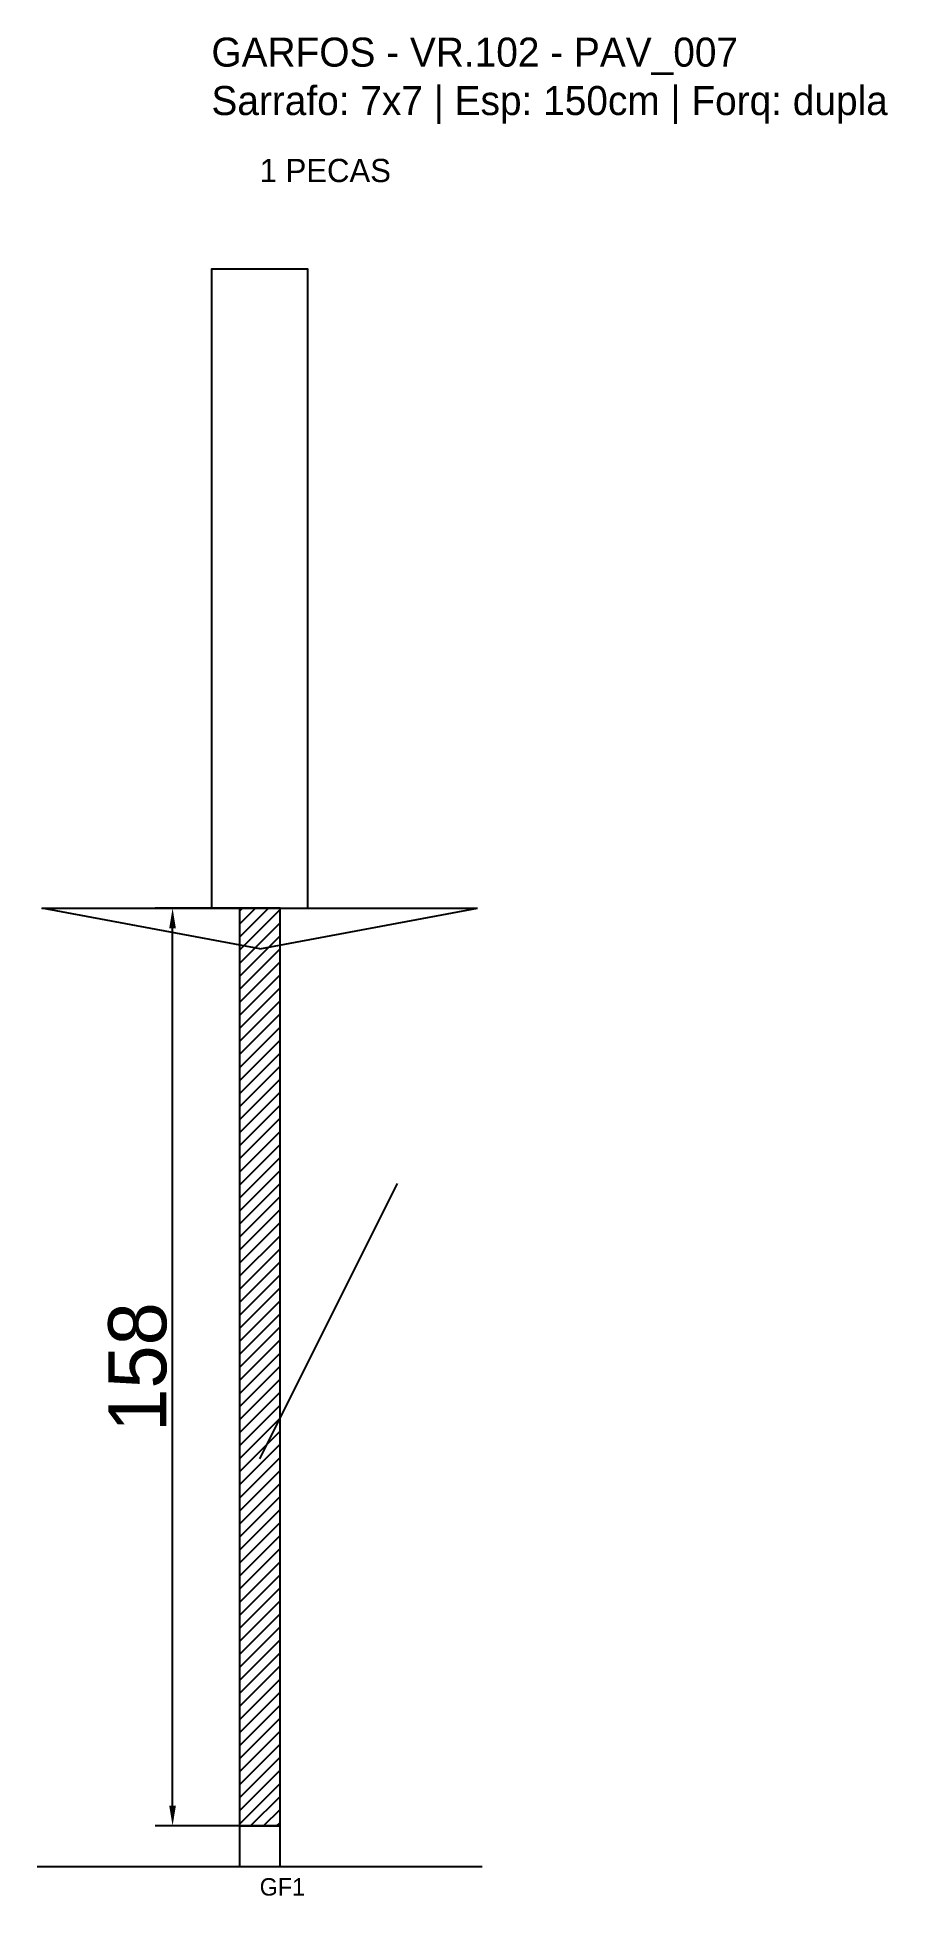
# Model space of a CAD drawing. Header units: metres. Extents: x -30 to 116, y -12 to 308.
import ezdxf

# ---------------------------------------------------------------- set-up
doc = ezdxf.new("R2010")
doc.units = ezdxf.units.M
for name, color, linetype in [('BARRA_ANCORAGEM', 1, 'Continuous'), ('COTA', 241, 'Continuous'), ('GARFOS OK', 3, 'Continuous'), ('NOME DA VIGA', 6, 'Continuous'), ('SARR_7x7', 40, 'Continuous'), ('VIGAS', 3, 'Continuous')]:
    doc.layers.add(name, color=color, linetype=linetype)
doc.dimstyles.new('EZ DXF', dxfattribs={"dimtxt": 10, "dimasz": 3.5, "dimexe": 3, "dimexo": 1.5, "dimgap": 1, "dimtad": 1, "dimdec": 1, "dimdsep": 46, "dimcen": 2.5, "dimazin": 3, "dimtfac": 1, "dimtmove": 0, "dimatfit": 3})

msp = doc.modelspace()

# ---------------------------------------------------------------- hatches: boundary and pattern name
at = {"layer": 'COTA'}
h = msp.add_hatch(dxfattribs=at)
h.set_pattern_fill('ANSI31', scale=0.5)
h.paths.add_polyline_path([(4.81, 0), (11.81, 0), (11.81, 158), (4.81, 158)])

# ---------------------------------------------------------------- linework, layer by layer
at = {"layer": 'BARRA_ANCORAGEM'}
msp.add_line((8.31, 63.2), (32.01, 110.6), dxfattribs=at)
at = {"layer": 'GARFOS OK'}
for p, q in [((8.31, 151), (-29.19, 158)), ((-29.19, 158), (45.81, 158)), ((8.31, 151), (45.81, 158))]:
    msp.add_line(p, q, dxfattribs=at)
at = {"layer": 'GARFOS OK', "linetype": 'CONTINUOUS'}
msp.add_line((-30, -7), (46.62, -7), dxfattribs=at)
at = {"layer": 'GARFOS OK'}
msp.add_lwpolyline([(4.81, 0), (11.81, 0), (11.81, 158), (4.81, 158), (4.81, 0)], dxfattribs=at)
at = {"layer": 'SARR_7x7'}
msp.add_lwpolyline([(4.81, -7), (11.81, -7), (11.81, 0), (4.81, 0), (4.81, -7)], dxfattribs=at)
at = {"layer": 'VIGAS'}
msp.add_lwpolyline([(0, 158), (16.62, 158), (16.62, 268), (0, 268), (0, 158)], dxfattribs=at)

# ---------------------------------------------------------------- texts
at = {"layer": 'NOME DA VIGA'}
for s, height, p in [('1 PECAS', 4, (8.31, 283)), ('GF1', 3, (8.31, -12))]:
    msp.add_text(s, height=height, dxfattribs=at).set_placement(p)
at = {"layer": 'NOME DA VIGA', "insert": (0, 293), "char_height": 5, "attachment_point": 7}
msp.add_mtext('GARFOS - VR.102 - PAV_007\\PSarrafo: 7x7 | Esp: 150cm | Forq: dupla', dxfattribs=at)

# ---------------------------------------------------------------- dimensions: what is measured, and where the dimension line sits
at = {"layer": 'COTA'}
msp.add_linear_dim(base=(-6.69, 0), p1=(8.31, 0), p2=(8.31, 158), angle=90, dimstyle='EZ DXF', dxfattribs=at).render()

doc.saveas('drawing.dxf')
